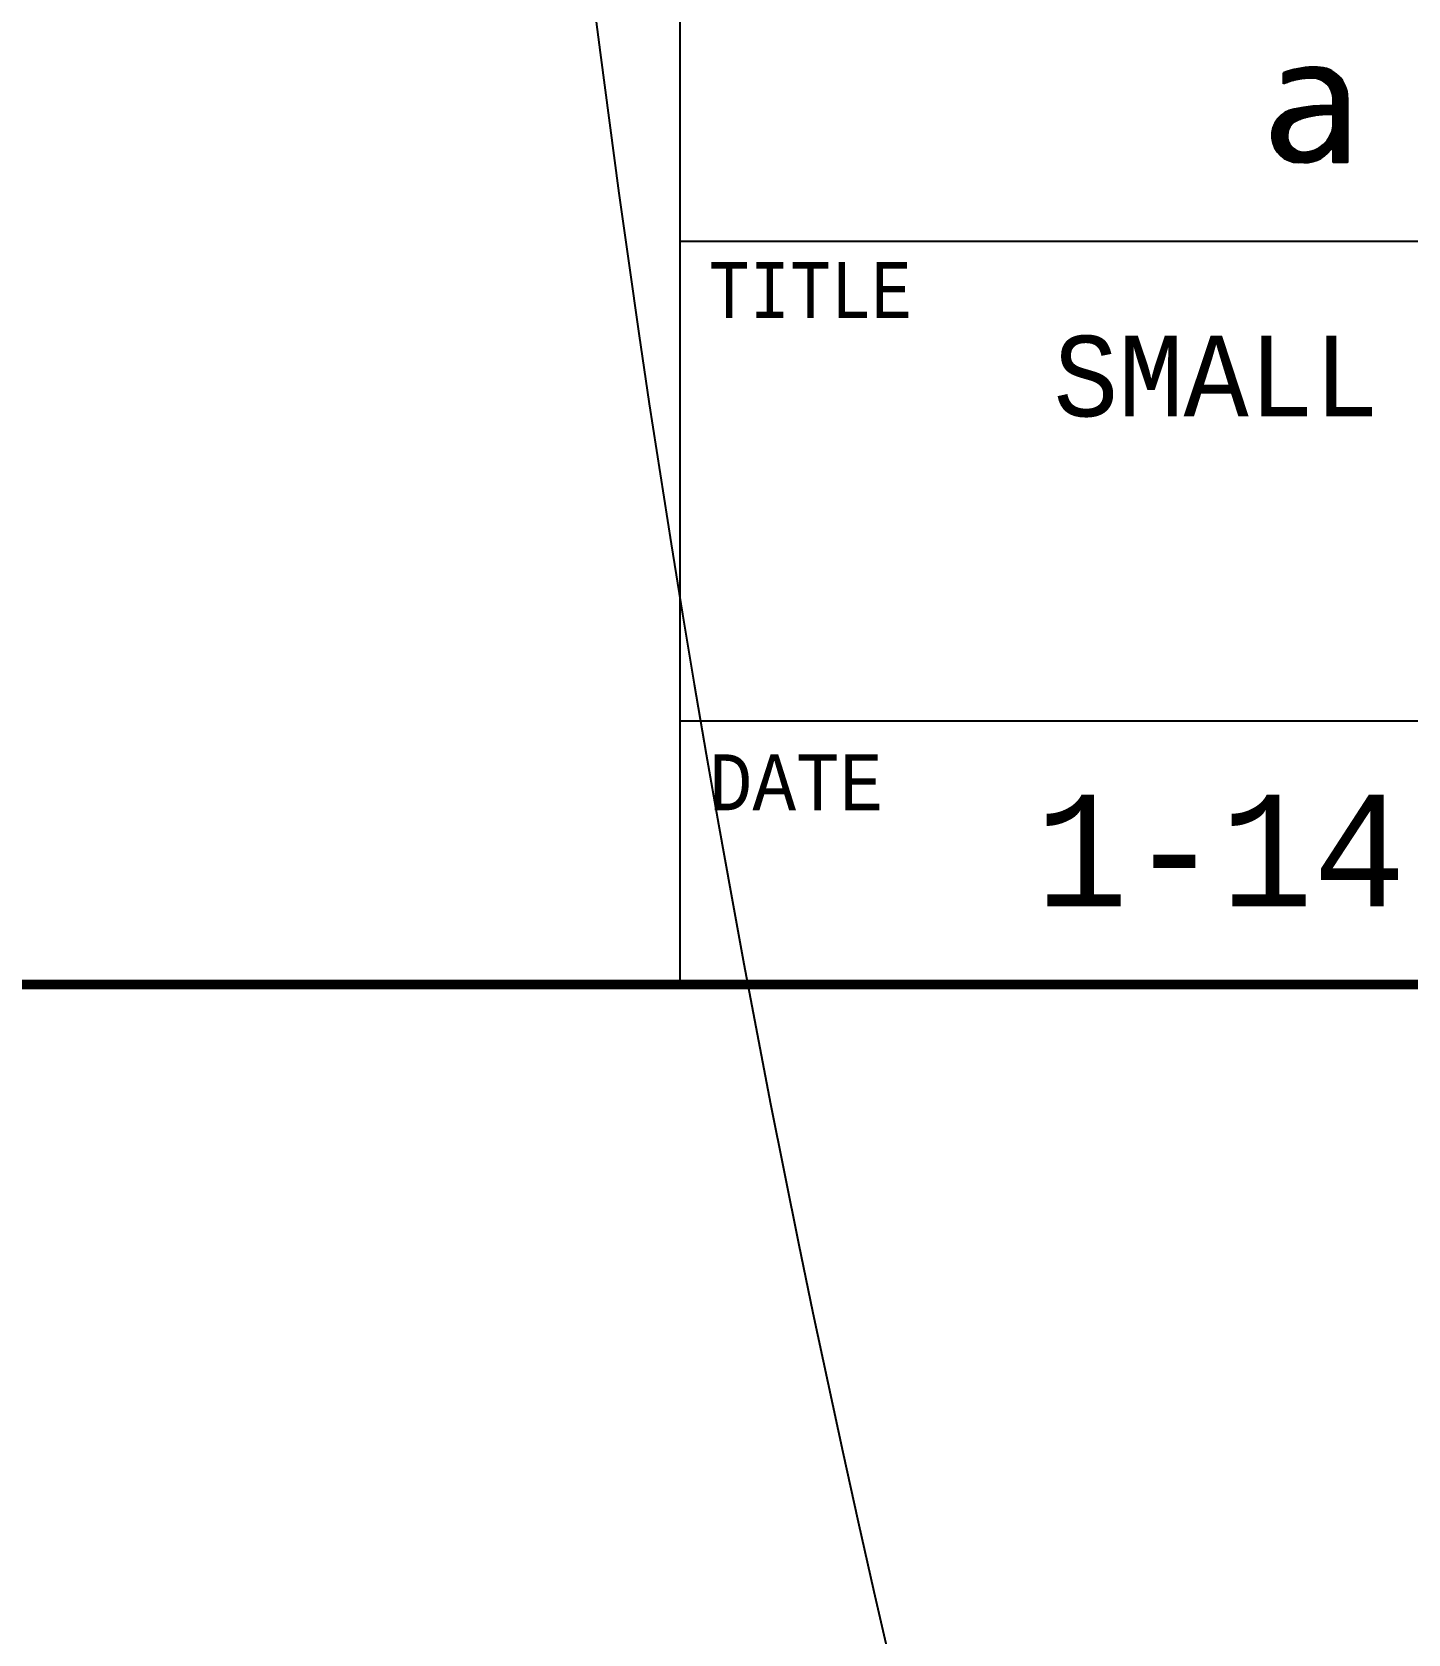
# Model space of a CAD drawing. Extents: x -13 to 356, y -85 to 125.
# Drawn here: x 12.659 to 16.507, y -1.317 to 3.164 of the extents above; entities that cross this region are included whole.
import ezdxf
from ezdxf.enums import TextEntityAlignment as Align

# ---------------------------------------------------------------- set-up
doc = ezdxf.new("R2010")
doc.units = 0
doc.header["$MEASUREMENT"] = 0
doc.layers.add('1', color=7, linetype='Continuous')
doc.layers.add('2', color=7, linetype='Continuous')
doc.styles.get("Standard").update_dxf_attribs({"font": 'monotxt.shx'})

# ---------------------------------------------------------------- blocks, each defined once
blk = doc.blocks.new('*X20')
at = {"layer": '1', "color": 5, "linetype": 'Continuous'}
for p, q in [((-0.1019, 0.1272), (-0.0796, 0.1495)), ((-0.1019, 0.13), (-0.0832, 0.1488)), ((-0.1019, 0.1328), (-0.0869, 0.1478)), ((-0.1019, 0.1356), (-0.0908, 0.1468)), ((-0.1019, 0.1385), (-0.095, 0.1455)), ((-0.1019, 0.1413), (-0.0993, 0.1439)), ((-0.1004, 0.1259), (-0.0761, 0.1502)), ((-0.0957, 0.1277), (-0.0728, 0.1507)), ((-0.0914, 0.1292), (-0.0695, 0.1511)), ((-0.0873, 0.1304), (-0.0664, 0.1514)), ((-0.0835, 0.1314), (-0.0633, 0.1516)), ((-0.0799, 0.1322), (-0.0603, 0.1518)), ((-0.0764, 0.1329), (-0.0574, 0.1519)), ((-0.0731, 0.1334), (-0.0546, 0.1519)), ((-0.0698, 0.1338), (-0.0517, 0.1519)), ((-0.0667, 0.1341), (-0.0489, 0.1519)), ((-0.0637, 0.1343), (-0.0461, 0.1519)), ((-0.0607, 0.1344), (-0.0435, 0.1517)), ((-0.0579, 0.1345), (-0.0409, 0.1514)), ((-0.0551, 0.1344), (-0.0385, 0.151)), ((-0.0524, 0.1343), (-0.0362, 0.1505)), ((-0.0499, 0.1339), (-0.034, 0.1499)), ((-0.0476, 0.1334), (-0.0318, 0.1492)), ((-0.0454, 0.1328), (-0.0298, 0.1484)), ((-0.0434, 0.132), (-0.0278, 0.1475)), ((-0.0414, 0.1311), (-0.0259, 0.1466)), ((-0.0396, 0.1301), (-0.0241, 0.1456)), ((-0.0378, 0.1291), (-0.0223, 0.1446)), ((-0.0361, 0.1279), (-0.0206, 0.1435)), ((-0.0345, 0.1267), (-0.0189, 0.1423)), ((-0.033, 0.1253), (-0.0174, 0.141)), ((-0.0316, 0.1239), (-0.0158, 0.1397)), ((-0.0303, 0.1224), (-0.0144, 0.1384)), ((-0.0291, 0.1208), (-0.013, 0.137)), ((-0.0279, 0.1192), (-0.0116, 0.1355)), ((-0.0269, 0.1174), (-0.0103, 0.1339)), ((-0.0259, 0.1155), (-0.0091, 0.1323)), ((-0.025, 0.1136), (-0.0079, 0.1307)), ((-0.0243, 0.1115), (-0.0068, 0.129)), ((-0.0339, 0.0764), (-0.0001, 0.1102)), ((-0.031, 0.0765), (0.0002, 0.1077)), ((-0.0282, 0.0765), (0.0004, 0.105)), ((-0.0236, 0.1093), (-0.0057, 0.1272)), ((-0.0231, 0.107), (-0.0048, 0.1253)), ((-0.0228, 0.1045), (-0.0039, 0.1234)), ((-0.0226, 0.1018), (-0.003, 0.1214)), ((-0.0226, 0.099), (-0.0022, 0.1194)), ((-0.0226, 0.0962), (-0.0016, 0.1172)), ((-0.0226, 0.0933), (-0.001, 0.115)), ((-0.0226, 0.0905), (-0.0005, 0.1127)), ((-0.1209, 0.0404), (-0.0743, 0.0869)), ((-0.1209, 0.0431), (-0.0777, 0.0863)), ((-0.1208, 0.0461), (-0.0811, 0.0858)), ((-0.1206, 0.0378), (-0.0709, 0.0874)), ((-0.1204, 0.0493), (-0.0845, 0.0852)), ((-0.1203, 0.0353), (-0.0676, 0.088)), ((-0.1198, 0.0329), (-0.0643, 0.0885)), ((-0.1197, 0.0528), (-0.0881, 0.0845)), ((-0.1192, 0.0307), (-0.061, 0.0889)), ((-0.1185, 0.0568), (-0.0921, 0.0833)), ((-0.1165, 0.0617), (-0.0969, 0.0813)), ((-0.0801, 0.0669), (-0.0579, 0.0892)), ((-0.0757, 0.0685), (-0.0548, 0.0895)), ((-0.0715, 0.0699), (-0.0517, 0.0897)), ((-0.0675, 0.0711), (-0.0487, 0.0899)), ((-0.0636, 0.0722), (-0.0458, 0.09)), ((-0.0598, 0.0731), (-0.0429, 0.09)), ((-0.0562, 0.0739), (-0.0401, 0.09)), ((-0.0527, 0.0745), (-0.0372, 0.09)), ((-0.0494, 0.0751), (-0.0344, 0.09)), ((-0.0461, 0.0755), (-0.0316, 0.09)), ((-0.0429, 0.0759), (-0.0287, 0.09)), ((-0.0398, 0.0761), (-0.0259, 0.09)), ((-0.0368, 0.0763), (-0.0231, 0.09)), ((-0.0253, 0.0765), (0.0004, 0.1022)), ((-0.0228, 0.0564), (0.0004, 0.0796)), ((-0.0226, 0.0764), (0.0004, 0.0994)), ((-0.0226, 0.0735), (0.0004, 0.0966)), ((-0.0226, 0.0707), (0.0004, 0.0937)), ((-0.0226, 0.0679), (0.0004, 0.0909)), ((-0.0226, 0.0651), (0.0004, 0.0881)), ((-0.0226, 0.0622), (0.0004, 0.0852)), ((-0.0226, 0.0594), (0.0004, 0.0824)), ((-0.1185, 0.0285), (-0.0937, 0.0534)), ((-0.1116, 0.0695), (-0.1047, 0.0763)), ((-0.0654, -0.0004), (0.0004, 0.0654)), ((-0.0624, -0.0002), (0.0004, 0.0626)), ((-0.0591, 0.0003), (0.0004, 0.0598)), ((-0.0556, 0.001), (0.0004, 0.057)), ((-0.0516, 0.0021), (0.0004, 0.0541)), ((-0.0471, 0.0039), (0.0004, 0.0513)), ((-0.0298, 0.0381), (0.0004, 0.0683)), ((-0.0264, 0.0443), (0.0004, 0.0711)), ((-0.0246, 0.0489), (0.0004, 0.0739)), ((-0.0235, 0.0529), (0.0004, 0.0768)), ((-0.1178, 0.0265), (-0.0952, 0.0491)), ((-0.1169, 0.0245), (-0.0958, 0.0456)), ((-0.116, 0.0226), (-0.096, 0.0426)), ((-0.115, 0.0208), (-0.0958, 0.0399)), ((-0.1139, 0.0191), (-0.0955, 0.0375)), ((-0.1127, 0.0174), (-0.0949, 0.0352)), ((-0.1115, 0.0158), (-0.0942, 0.0331)), ((-0.1102, 0.0142), (-0.0933, 0.0311)), ((-0.1089, 0.0128), (-0.0924, 0.0293)), ((-0.1074, 0.0114), (-0.0912, 0.0275)), ((-0.1059, 0.01), (-0.09, 0.0259)), ((-0.0226, 0.0255), (0.0004, 0.0485)), ((-0.0226, 0.0226), (0.0004, 0.0456)), ((-0.0226, 0.0198), (0.0004, 0.0428)), ((-0.0226, 0.017), (0.0004, 0.04)), ((-0.0226, 0.0142), (0.0004, 0.0372)), ((-0.0226, 0.0113), (0.0004, 0.0343)), ((-0.0226, 0.0085), (0.0004, 0.0315)), ((-0.0226, 0.0057), (0.0004, 0.0287)), ((-0.0226, 0.0028), (0.0004, 0.0258)), ((-0.1044, 0.0087), (-0.0887, 0.0244)), ((-0.1028, 0.0075), (-0.0873, 0.023)), ((-0.1011, 0.0064), (-0.0858, 0.0217)), ((-0.0993, 0.0053), (-0.0841, 0.0205)), ((-0.0975, 0.0043), (-0.0823, 0.0195)), ((-0.0956, 0.0034), (-0.0805, 0.0185)), ((-0.0936, 0.0026), (-0.0785, 0.0177)), ((-0.0915, 0.0018), (-0.0763, 0.017)), ((-0.0893, 0.0012), (-0.074, 0.0165)), ((-0.0871, 0.0006), (-0.0715, 0.0162)), ((-0.0847, 0.0002), (-0.0687, 0.0161)), ((-0.0822, -0.0002), (-0.0657, 0.0163)), ((-0.0796, -0.0004), (-0.0625, 0.0167)), ((-0.0768, -0.0004), (-0.059, 0.0174)), ((-0.0739, -0.0004), (-0.055, 0.0185)), ((-0.0711, -0.0004), (-0.0504, 0.0203)), ((-0.0683, -0.0004), (-0.0442, 0.0237)), ((-0.0412, 0.0069), (-0.0239, 0.0242)), ((-0.0226, 0), (0.0004, 0.023)), ((-0.0202, -0.0004), (0.0004, 0.0202)), ((-0.0174, -0.0004), (0.0004, 0.0174)), ((-0.0145, -0.0004), (0.0004, 0.0145)), ((-0.0117, -0.0004), (0.0004, 0.0117)), ((-0.0089, -0.0004), (0.0004, 0.0089)), ((-0.0061, -0.0004), (0.0004, 0.0061)), ((-0.0032, -0.0004), (0.0004, 0.0032)), ((-0.0004, -0.0004), (0.0004, 0.0004))]:
    blk.add_line(p, q, dxfattribs=at)

msp = doc.modelspace()

# ---------------------------------------------------------------- linework, layer by layer
at = {"layer": '1', "color": 5, "linetype": 'Continuous'}
for p, q in [((14.4702, 6.109), (14.4702, 0.5)), ((16.1594, 3.0184), (16.1594, 3.0494)), ((16.254, 3.0651), (16.2399, 3.0651)), ((16.2982, 2.9569), (16.2982, 2.9763)), ((16.3385, 2.9806), (16.3385, 2.7986)), ((16.2155, 2.9526), (16.1892, 2.9482)), ((16.2123, 2.9215), (16.2018, 2.9181)), ((16.2982, 2.9569), (16.2671, 2.9569)), ((16.2982, 2.9332), (16.2856, 2.9332)), ((16.2982, 2.9003), (16.2982, 2.9332)), ((16.2982, 2.7986), (16.2982, 2.8455)), ((16.2163, 2.7986), (16.2015, 2.7986)), ((16.3385, 2.7986), (16.2982, 2.7986)), ((14.4702, 2.5784), (21.5, 2.5784)), ((14.4702, 1.2371), (21.5, 1.2371))]:
    msp.add_line(p, q, dxfattribs=at)
at = {"layer": '1', "color": 5, "linetype": 'Continuous', "const_width": 0.0275}
msp.add_lwpolyline([(0.5, 0.5), (21.5, 0.5)], dxfattribs=at)
at = {"layer": '1', "color": 5, "linetype": 'Continuous'}
for centre, radius, start, end in [((16.2414, 2.8438), 0.2214, 90.3921, 111.7538), ((16.254, 2.9806), 0.0845, 0, 90), ((16.2363, 2.8435), 0.1911, 88.9233, 113.7479), ((16.2399, 2.9763), 0.0583, 0, 90), ((16.2015, 2.8739), 0.0753, 99.4246, 270), ((16.2163, 2.8739), 0.0464, 108.0793, 270), ((16.2856, 2.6969), 0.2362, 90, 108.0793), ((16.2671, 2.6419), 0.315, 90, 99.4246), ((16.2153, 2.9111), 0.0836, 270.6589, 352.5539), ((16.2196, 2.8877), 0.0892, 267.8339, 331.7328)]:
    msp.add_arc(centre, radius, start, end, dxfattribs=at)
at = {"layer": '2', "color": 5, "linetype": 'Continuous'}
msp.add_arc((59.8693, 9.0033), 46, 142.76711, 270.00003, dxfattribs=at)

# ---------------------------------------------------------------- block references
at = {"layer": '1', "xscale": 1.75, "yscale": 1.75, "zscale": 1.75}
msp.add_blockref('*X20', (16.3378, 2.7993), dxfattribs=at)

# ---------------------------------------------------------------- texts
at = {"layer": '1', "color": 5, "linetype": 'Continuous'}
for s, width, p in [('TITLE', 0.8397, (14.5521, 2.4419)), ('DATE', 0.9, (14.5521, 1.0653))]:
    msp.add_text(s, height=0.15625, dxfattribs=dict(at, width=width)).set_placement(p, align=Align.MIDDLE_LEFT)
at = {"layer": '1', "color": 5, "linetype": 'Continuous', "width": 0.933182}
msp.add_text('SMALL COMMERCIAL SEPTIC TANK', height=0.22541, dxfattribs=at).set_placement((18.0643, 2.0887), align=Align.CENTER)
at = {"layer": '1', "color": 5, "linetype": 'Continuous', "width": 0.9575}
msp.add_text('1-14', height=0.3125, dxfattribs=at).set_placement((15.9833, 0.8743), align=Align.MIDDLE_CENTER)

doc.saveas('drawing.dxf')
